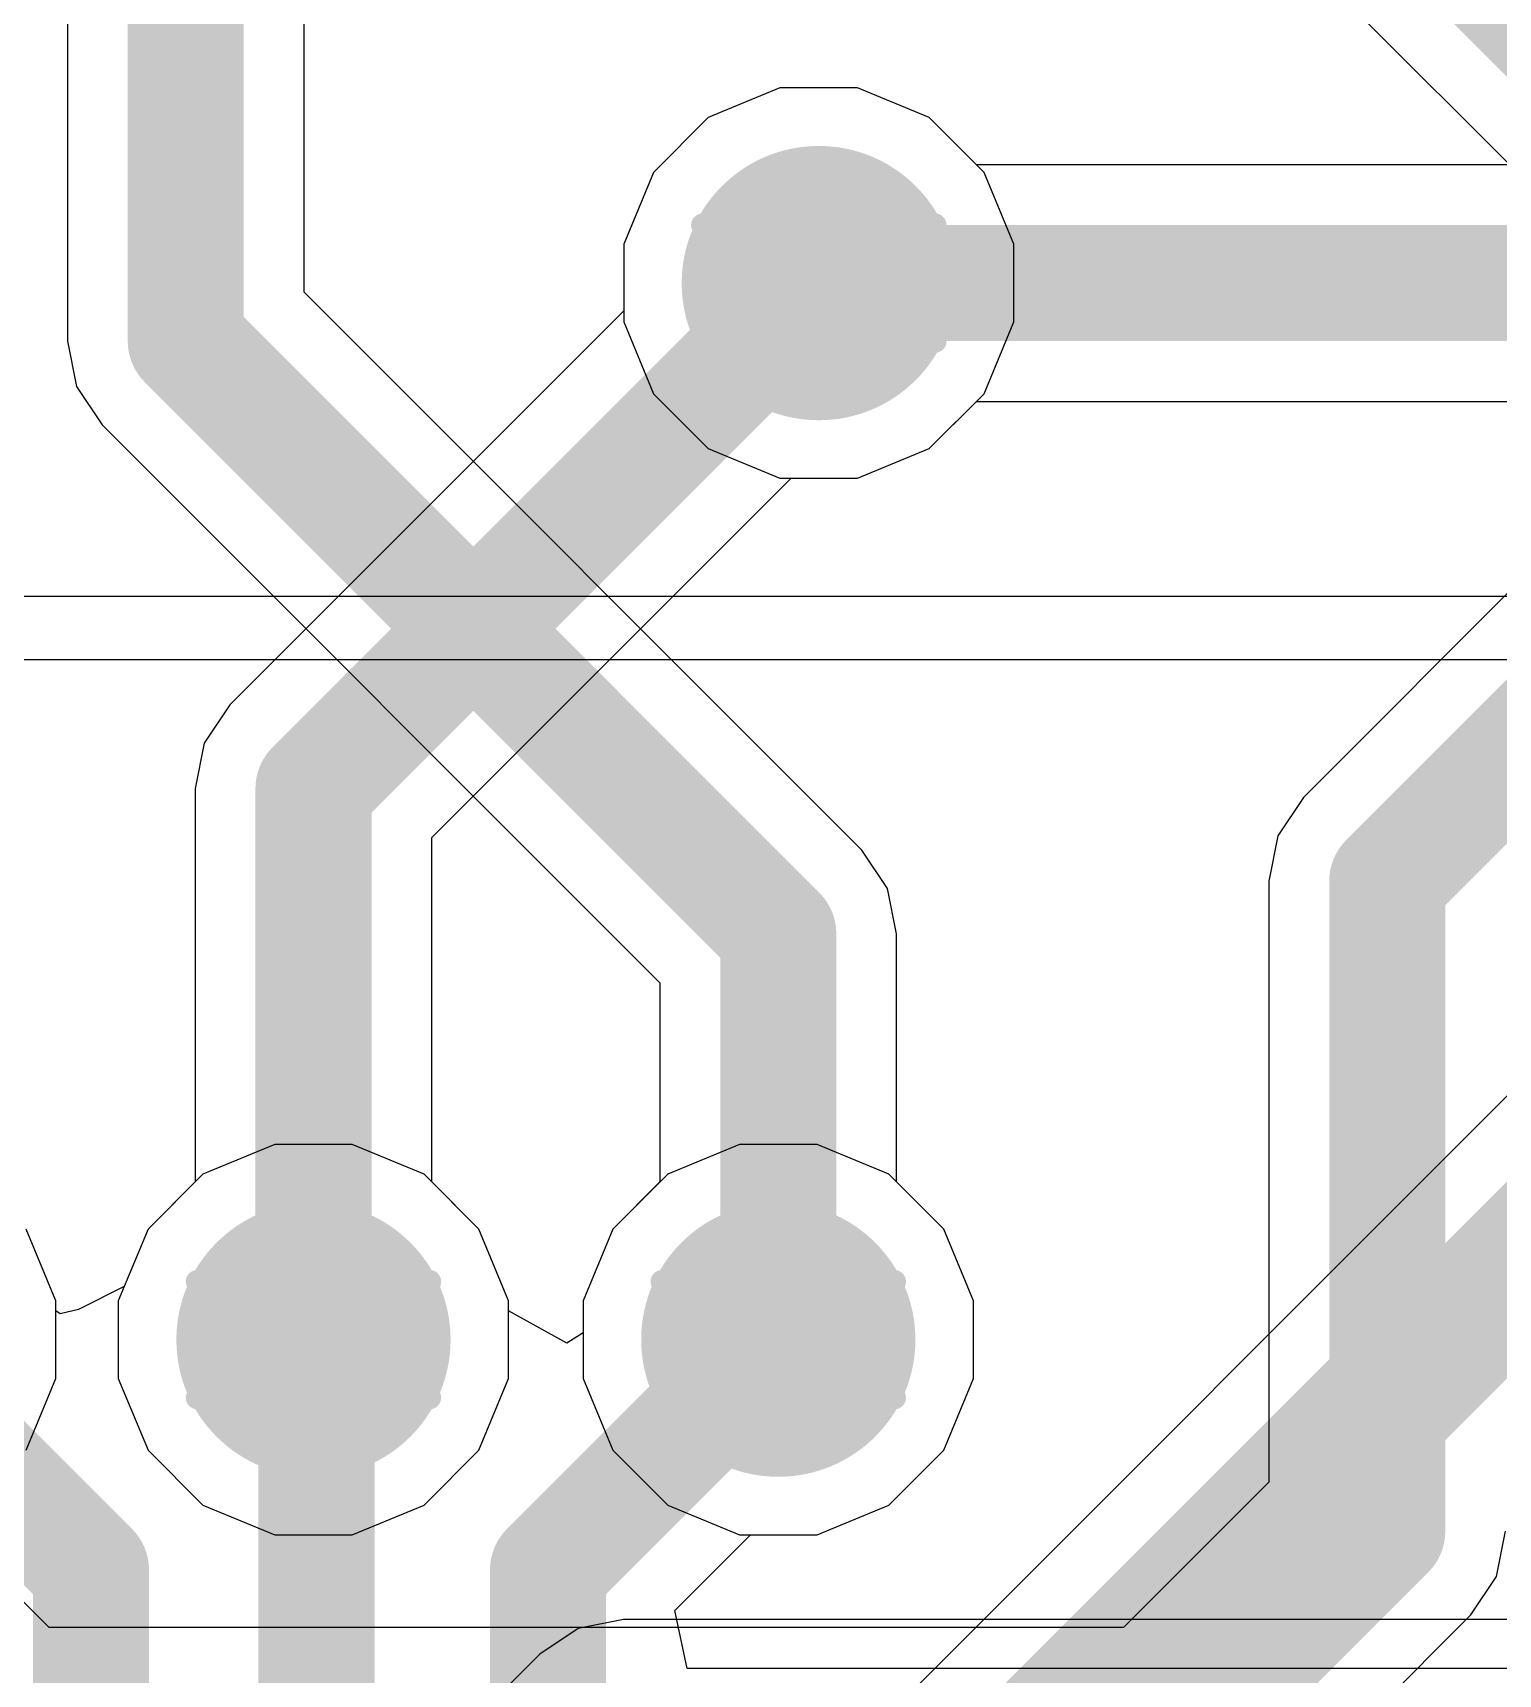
# Model space of a CAD drawing. Header units: inches. Extents: x -4 to 389, y 0 to 108.
# Drawn here: x 15.845 to 19.051, y 33.888 to 37.479 of the extents above; entities that cross this region are included whole.
import ezdxf

# ---------------------------------------------------------------- set-up
doc = ezdxf.new("R2010")
doc.units = ezdxf.units.IN
for name, color, linetype in [('Bottom Layer', 5, 'Continuous'), ('Drill Drawing', 1, 'Continuous'), ('Signal_1', 16, 'Continuous'), ('Signal_2', 76, 'Continuous'), ('Top Layer', 1, 'Continuous'), ('Via Holes', 16, 'Continuous')]:
    doc.layers.add(name, color=color, linetype=linetype)

msp = doc.modelspace()

# ---------------------------------------------------------------- hatches: boundary and pattern name
at = {"layer": 'Bottom Layer'}
h = msp.add_hatch(color=5, dxfattribs=at)
edge = h.paths.add_edge_path()
edge.add_arc((17.5649, 36.9316), 0.3, 0, 360)
h = msp.add_hatch(color=5, dxfattribs=at)
edge = h.paths.add_edge_path()
edge.add_arc((16.4592, 34.6202), 0.3, 0, 360)
h = msp.add_hatch(color=5, dxfattribs=at)
edge = h.paths.add_edge_path()
edge.add_arc((17.4762, 34.6202), 0.3, 0, 360)
at = {"layer": 'Signal_1'}
h = msp.add_hatch(color=16, dxfattribs=at)
edge = h.paths.add_edge_path()
edge.add_arc((17.5649, 36.9316), 0.3, 0, 360)
h = msp.add_hatch(color=16, dxfattribs=at)
edge = h.paths.add_edge_path()
edge.add_arc((16.4592, 34.6202), 0.3, 0, 360)
h = msp.add_hatch(color=16, dxfattribs=at)
edge = h.paths.add_edge_path()
edge.add_arc((17.4762, 34.6202), 0.3, 0, 360)
at = {"layer": 'Signal_2'}
h = msp.add_hatch(color=76, dxfattribs=at)
edge = h.paths.add_edge_path()
edge.add_arc((17.5649, 36.9316), 0.3, 0, 360)
h = msp.add_hatch(color=76, dxfattribs=at)
edge = h.paths.add_edge_path()
edge.add_arc((16.4592, 34.6202), 0.3, 0, 360)
h = msp.add_hatch(color=76, dxfattribs=at)
edge = h.paths.add_edge_path()
edge.add_arc((17.4762, 34.6202), 0.3, 0, 360)
at = {"layer": 'Top Layer'}
h = msp.add_hatch(color=1, dxfattribs=at)
edge = h.paths.add_edge_path()
edge.add_arc((17.5649, 36.9316), 0.3, 0, 360)
h = msp.add_hatch(color=1, dxfattribs=at)
edge = h.paths.add_edge_path()
edge.add_arc((16.4592, 34.6202), 0.3, 0, 360)
h = msp.add_hatch(color=1, dxfattribs=at)
edge = h.paths.add_edge_path()
edge.add_arc((17.4762, 34.6202), 0.3, 0, 360)
at = {"layer": 'Via Holes'}
h = msp.add_hatch(color=7, dxfattribs=at)
edge = h.paths.add_edge_path()
edge.add_arc((17.5649, 36.9316), 0.15, 0, 360)
h = msp.add_hatch(color=7, dxfattribs=at)
edge = h.paths.add_edge_path()
edge.add_arc((16.4592, 34.6202), 0.15, 0, 360)
h = msp.add_hatch(color=7, dxfattribs=at)
edge = h.paths.add_edge_path()
edge.add_arc((17.4762, 34.6202), 0.15, 0, 360)

# ---------------------------------------------------------------- linework, layer by layer
at = {"layer": 'Bottom Layer'}
for p, q in [((15.9208, 45.4914), (15.9208, 36.8046)), ((16.4388, 36.9119), (16.4388, 41.0167)), ((17.4799, 37.3586), (17.323, 37.2936)), ((17.6498, 37.3586), (17.4799, 37.3586)), ((17.8067, 37.2936), (17.6498, 37.3586)), ((17.323, 37.2936), (17.2029, 37.1735)), ((17.9097, 37.1906), (17.8067, 37.2936)), ((17.2029, 37.1735), (17.1379, 37.0165)), ((23.0155, 37.1906), (17.9097, 37.1906)), ((17.1379, 37.0165), (17.1379, 36.8467)), ((17.6593, 35.6913), (16.4388, 36.9119)), ((17.1379, 36.8467), (17.2029, 36.6897)), ((15.9208, 36.8046), (15.9405, 36.7055)), ((15.9405, 36.7055), (15.9967, 36.6215)), ((17.2029, 36.6897), (17.323, 36.5696)), ((17.8067, 36.5696), (17.9097, 36.6726)), ((17.9097, 36.6726), (22.9696, 36.6726)), ((15.9967, 36.6215), (17.2172, 35.4009)), ((17.323, 36.5696), (17.4799, 36.5046)), ((17.6498, 36.5046), (17.8067, 36.5696)), ((17.4799, 36.5046), (17.6498, 36.5046)), ((19.1209, 36.3019), (18.6256, 35.8066)), ((18.6256, 35.8066), (18.5694, 35.7226)), ((18.5694, 35.7226), (18.5497, 35.6235)), ((17.7155, 35.6073), (17.6593, 35.6913)), ((18.5497, 35.6235), (18.5497, 34.3084)), ((17.7352, 35.5082), (17.7155, 35.6073)), ((17.7352, 34.9651), (17.7352, 35.5082)), ((17.2172, 35.4009), (17.2172, 34.9651)), ((16.3743, 35.0472), (16.2173, 34.9822)), ((16.5442, 35.0472), (16.3743, 35.0472)), ((16.7011, 34.9822), (16.5442, 35.0472)), ((16.2173, 34.9822), (16.0972, 34.8621)), ((16.8212, 34.8621), (16.7011, 34.9822)), ((17.2172, 34.9651), (17.1142, 34.8621)), ((17.8382, 34.8621), (17.7352, 34.9651)), ((15.8956, 34.7051), (15.8306, 34.8621)), ((16.0972, 34.8621), (16.0322, 34.7051)), ((16.8862, 34.7051), (16.8212, 34.8621)), ((17.1142, 34.8621), (17.0492, 34.7051)), ((17.9032, 34.7051), (17.8382, 34.8621)), ((15.8956, 34.5353), (15.8956, 34.7051)), ((16.0322, 34.7051), (16.0322, 34.5353)), ((16.8862, 34.5353), (16.8862, 34.7051)), ((17.0492, 34.7051), (17.0492, 34.5353)), ((17.9032, 34.5353), (17.9032, 34.7051)), ((15.8306, 34.3783), (15.8956, 34.5353)), ((16.0322, 34.5353), (16.0972, 34.3783)), ((16.8212, 34.3783), (16.8862, 34.5353)), ((17.0492, 34.5353), (17.1142, 34.3783)), ((17.8382, 34.3783), (17.9032, 34.5353)), ((16.0972, 34.3783), (16.2173, 34.2582)), ((16.7011, 34.2582), (16.8212, 34.3783)), ((17.1142, 34.3783), (17.2343, 34.2582)), ((17.7181, 34.2582), (17.8382, 34.3783)), ((18.5497, 34.3084), (18.2315, 33.9902)), ((16.2173, 34.2582), (16.3743, 34.1932)), ((16.5442, 34.1932), (16.7011, 34.2582)), ((17.2343, 34.2582), (17.3913, 34.1932)), ((17.5612, 34.1932), (17.7181, 34.2582)), ((16.3743, 34.1932), (16.5442, 34.1932)), ((17.3913, 34.1932), (17.5612, 34.1932)), ((19.048, 34.102), (19.0677, 34.2011)), ((15.8807, 33.9902), (15.7276, 34.1433)), ((18.9918, 34.018), (19.048, 34.102)), ((18.5219, 33.5481), (18.9918, 34.018)), ((18.2315, 33.9902), (15.8807, 33.9902))]:
    msp.add_line(p, q, dxfattribs=at)
for points in [[(16.1798, 36.8046, 0.254, 0.254, 0), (16.1798, 45.4914, 0.254, 0.254, 0)], [(17.5649, 36.9316, 0.254, 0.254, 0), (23.1228, 36.9316, 0.254, 0.254, 0)], [(16.1798, 36.8046, 0.254, 0.254, 0), (17.4762, 35.5082, 0.254, 0.254, 0)], [(18.8087, 35.6235, 0.254, 0.254, 0), (19.304, 36.1188, 0.254, 0.254, 0)], [(18.8087, 34.2011, 0.254, 0.254, 0), (18.8087, 35.6235, 0.254, 0.254, 0)], [(17.4762, 34.6202, 0.254, 0.254, 0), (17.4762, 35.5082, 0.254, 0.254, 0)], [(18.3388, 33.7312, 0.254, 0.254, 0), (18.8087, 34.2011, 0.254, 0.254, 0)], [(15.4686, 34.036, 0.254, 0.254, 0), (15.7734, 33.7312, 0.254, 0.254, 0)]]:
    msp.add_lwpolyline(points, format="xyseb", dxfattribs=at)
for points in [[(17.5014, 36.9316, 0.127, 0.127, 1), (17.6284, 36.9316, 0.127, 0.127, 1)], [(16.1163, 36.8046, 0.127, 0.127, 1), (16.2433, 36.8046, 0.127, 0.127, 1)], [(16.1163, 36.8046, 0.127, 0.127, 1), (16.2433, 36.8046, 0.127, 0.127, 1)], [(18.7452, 35.6235, 0.127, 0.127, 1), (18.8722, 35.6235, 0.127, 0.127, 1)], [(18.7452, 35.6235, 0.127, 0.127, 1), (18.8722, 35.6235, 0.127, 0.127, 1)], [(17.4127, 35.5082, 0.127, 0.127, 1), (17.5397, 35.5082, 0.127, 0.127, 1)], [(17.4127, 35.5082, 0.127, 0.127, 1), (17.5397, 35.5082, 0.127, 0.127, 1)], [(17.4127, 34.6202, 0.127, 0.127, 1), (17.5397, 34.6202, 0.127, 0.127, 1)], [(18.7452, 34.2011, 0.127, 0.127, 1), (18.8722, 34.2011, 0.127, 0.127, 1)], [(18.7452, 34.2011, 0.127, 0.127, 1), (18.8722, 34.2011, 0.127, 0.127, 1)]]:
    msp.add_lwpolyline(points, format="xyseb", close=True, dxfattribs=at)
at = {"layer": 'Drill Drawing'}
for points in [[(17.4379, 37.0586, 0.0508, 0.0508, 0), (17.5649, 37.1856, 0.0508, 0.0508, 0)], [(17.5649, 37.1856, 0.0508, 0.0508, 0), (17.6919, 37.0586, 0.0508, 0.0508, 0)], [(17.3109, 37.0586, 0.0508, 0.0508, 0), (17.4379, 36.9316, 0.0508, 0.0508, 0)], [(17.3109, 37.0586, 0.0508, 0.0508, 0), (17.4379, 37.0586, 0.0508, 0.0508, 0)], [(17.6919, 37.0586, 0.0508, 0.0508, 0), (17.8189, 37.0586, 0.0508, 0.0508, 0)], [(17.6919, 36.9316, 0.0508, 0.0508, 0), (17.8189, 37.0586, 0.0508, 0.0508, 0)], [(17.3109, 36.8046, 0.0508, 0.0508, 0), (17.4379, 36.9316, 0.0508, 0.0508, 0)], [(17.6919, 36.9316, 0.0508, 0.0508, 0), (17.8189, 36.8046, 0.0508, 0.0508, 0)], [(17.3109, 36.8046, 0.0508, 0.0508, 0), (17.4379, 36.8046, 0.0508, 0.0508, 0)], [(17.4379, 36.8046, 0.0508, 0.0508, 0), (17.5649, 36.6776, 0.0508, 0.0508, 0)], [(17.5649, 36.6776, 0.0508, 0.0508, 0), (17.6919, 36.8046, 0.0508, 0.0508, 0)], [(17.6919, 36.8046, 0.0508, 0.0508, 0), (17.8189, 36.8046, 0.0508, 0.0508, 0)], [(16.3322, 34.7472, 0.0508, 0.0508, 0), (16.4592, 34.8742, 0.0508, 0.0508, 0)], [(16.4592, 34.8742, 0.0508, 0.0508, 0), (16.5862, 34.7472, 0.0508, 0.0508, 0)], [(17.3492, 34.7472, 0.0508, 0.0508, 0), (17.4762, 34.8742, 0.0508, 0.0508, 0)], [(17.4762, 34.8742, 0.0508, 0.0508, 0), (17.6032, 34.7472, 0.0508, 0.0508, 0)], [(16.2052, 34.7472, 0.0508, 0.0508, 0), (16.3322, 34.6202, 0.0508, 0.0508, 0)], [(16.2052, 34.7472, 0.0508, 0.0508, 0), (16.3322, 34.7472, 0.0508, 0.0508, 0)], [(16.5862, 34.7472, 0.0508, 0.0508, 0), (16.7132, 34.7472, 0.0508, 0.0508, 0)], [(16.5862, 34.6202, 0.0508, 0.0508, 0), (16.7132, 34.7472, 0.0508, 0.0508, 0)], [(17.2222, 34.7472, 0.0508, 0.0508, 0), (17.3492, 34.6202, 0.0508, 0.0508, 0)], [(17.2222, 34.7472, 0.0508, 0.0508, 0), (17.3492, 34.7472, 0.0508, 0.0508, 0)], [(17.6032, 34.7472, 0.0508, 0.0508, 0), (17.7302, 34.7472, 0.0508, 0.0508, 0)], [(17.6032, 34.6202, 0.0508, 0.0508, 0), (17.7302, 34.7472, 0.0508, 0.0508, 0)], [(16.2052, 34.4932, 0.0508, 0.0508, 0), (16.3322, 34.6202, 0.0508, 0.0508, 0)], [(16.5862, 34.6202, 0.0508, 0.0508, 0), (16.7132, 34.4932, 0.0508, 0.0508, 0)], [(17.2222, 34.4932, 0.0508, 0.0508, 0), (17.3492, 34.6202, 0.0508, 0.0508, 0)], [(17.6032, 34.6202, 0.0508, 0.0508, 0), (17.7302, 34.4932, 0.0508, 0.0508, 0)], [(16.2052, 34.4932, 0.0508, 0.0508, 0), (16.3322, 34.4932, 0.0508, 0.0508, 0)], [(16.3322, 34.4932, 0.0508, 0.0508, 0), (16.4592, 34.3662, 0.0508, 0.0508, 0)], [(16.4592, 34.3662, 0.0508, 0.0508, 0), (16.5862, 34.4932, 0.0508, 0.0508, 0)], [(16.5862, 34.4932, 0.0508, 0.0508, 0), (16.7132, 34.4932, 0.0508, 0.0508, 0)], [(17.2222, 34.4932, 0.0508, 0.0508, 0), (17.3492, 34.4932, 0.0508, 0.0508, 0)], [(17.3492, 34.4932, 0.0508, 0.0508, 0), (17.4762, 34.3662, 0.0508, 0.0508, 0)], [(17.4762, 34.3662, 0.0508, 0.0508, 0), (17.6032, 34.4932, 0.0508, 0.0508, 0)], [(17.6032, 34.4932, 0.0508, 0.0508, 0), (17.7302, 34.4932, 0.0508, 0.0508, 0)]]:
    msp.add_lwpolyline(points, format="xyseb", dxfattribs=at)
for points in [[(17.5522, 37.1856, 0.0254, 0.0254, 1), (17.5776, 37.1856, 0.0254, 0.0254, 1)], [(17.5522, 37.1856, 0.0254, 0.0254, 1), (17.5776, 37.1856, 0.0254, 0.0254, 1)], [(17.2982, 37.0586, 0.0254, 0.0254, 1), (17.3236, 37.0586, 0.0254, 0.0254, 1)], [(17.2982, 37.0586, 0.0254, 0.0254, 1), (17.3236, 37.0586, 0.0254, 0.0254, 1)], [(17.4252, 37.0586, 0.0254, 0.0254, 1), (17.4506, 37.0586, 0.0254, 0.0254, 1)], [(17.4252, 37.0586, 0.0254, 0.0254, 1), (17.4506, 37.0586, 0.0254, 0.0254, 1)], [(17.6792, 37.0586, 0.0254, 0.0254, 1), (17.7046, 37.0586, 0.0254, 0.0254, 1)], [(17.6792, 37.0586, 0.0254, 0.0254, 1), (17.7046, 37.0586, 0.0254, 0.0254, 1)], [(17.8062, 37.0586, 0.0254, 0.0254, 1), (17.8316, 37.0586, 0.0254, 0.0254, 1)], [(17.8062, 37.0586, 0.0254, 0.0254, 1), (17.8316, 37.0586, 0.0254, 0.0254, 1)], [(17.4252, 36.9316, 0.0254, 0.0254, 1), (17.4506, 36.9316, 0.0254, 0.0254, 1)], [(17.4252, 36.9316, 0.0254, 0.0254, 1), (17.4506, 36.9316, 0.0254, 0.0254, 1)], [(17.6792, 36.9316, 0.0254, 0.0254, 1), (17.7046, 36.9316, 0.0254, 0.0254, 1)], [(17.6792, 36.9316, 0.0254, 0.0254, 1), (17.7046, 36.9316, 0.0254, 0.0254, 1)], [(17.2982, 36.8046, 0.0254, 0.0254, 1), (17.3236, 36.8046, 0.0254, 0.0254, 1)], [(17.2982, 36.8046, 0.0254, 0.0254, 1), (17.3236, 36.8046, 0.0254, 0.0254, 1)], [(17.4252, 36.8046, 0.0254, 0.0254, 1), (17.4506, 36.8046, 0.0254, 0.0254, 1)], [(17.4252, 36.8046, 0.0254, 0.0254, 1), (17.4506, 36.8046, 0.0254, 0.0254, 1)], [(17.6792, 36.8046, 0.0254, 0.0254, 1), (17.7046, 36.8046, 0.0254, 0.0254, 1)], [(17.6792, 36.8046, 0.0254, 0.0254, 1), (17.7046, 36.8046, 0.0254, 0.0254, 1)], [(17.8062, 36.8046, 0.0254, 0.0254, 1), (17.8316, 36.8046, 0.0254, 0.0254, 1)], [(17.8062, 36.8046, 0.0254, 0.0254, 1), (17.8316, 36.8046, 0.0254, 0.0254, 1)], [(17.5522, 36.6776, 0.0254, 0.0254, 1), (17.5776, 36.6776, 0.0254, 0.0254, 1)], [(17.5522, 36.6776, 0.0254, 0.0254, 1), (17.5776, 36.6776, 0.0254, 0.0254, 1)], [(16.4465, 34.8742, 0.0254, 0.0254, 1), (16.4719, 34.8742, 0.0254, 0.0254, 1)], [(16.4465, 34.8742, 0.0254, 0.0254, 1), (16.4719, 34.8742, 0.0254, 0.0254, 1)], [(17.4635, 34.8742, 0.0254, 0.0254, 1), (17.4889, 34.8742, 0.0254, 0.0254, 1)], [(17.4635, 34.8742, 0.0254, 0.0254, 1), (17.4889, 34.8742, 0.0254, 0.0254, 1)], [(16.1925, 34.7472, 0.0254, 0.0254, 1), (16.2179, 34.7472, 0.0254, 0.0254, 1)], [(16.1925, 34.7472, 0.0254, 0.0254, 1), (16.2179, 34.7472, 0.0254, 0.0254, 1)], [(16.3195, 34.7472, 0.0254, 0.0254, 1), (16.3449, 34.7472, 0.0254, 0.0254, 1)], [(16.3195, 34.7472, 0.0254, 0.0254, 1), (16.3449, 34.7472, 0.0254, 0.0254, 1)], [(16.5735, 34.7472, 0.0254, 0.0254, 1), (16.5989, 34.7472, 0.0254, 0.0254, 1)], [(16.5735, 34.7472, 0.0254, 0.0254, 1), (16.5989, 34.7472, 0.0254, 0.0254, 1)], [(16.7005, 34.7472, 0.0254, 0.0254, 1), (16.7259, 34.7472, 0.0254, 0.0254, 1)], [(16.7005, 34.7472, 0.0254, 0.0254, 1), (16.7259, 34.7472, 0.0254, 0.0254, 1)], [(17.2095, 34.7472, 0.0254, 0.0254, 1), (17.2349, 34.7472, 0.0254, 0.0254, 1)], [(17.2095, 34.7472, 0.0254, 0.0254, 1), (17.2349, 34.7472, 0.0254, 0.0254, 1)], [(17.3365, 34.7472, 0.0254, 0.0254, 1), (17.3619, 34.7472, 0.0254, 0.0254, 1)], [(17.3365, 34.7472, 0.0254, 0.0254, 1), (17.3619, 34.7472, 0.0254, 0.0254, 1)], [(17.5905, 34.7472, 0.0254, 0.0254, 1), (17.6159, 34.7472, 0.0254, 0.0254, 1)], [(17.5905, 34.7472, 0.0254, 0.0254, 1), (17.6159, 34.7472, 0.0254, 0.0254, 1)], [(17.7175, 34.7472, 0.0254, 0.0254, 1), (17.7429, 34.7472, 0.0254, 0.0254, 1)], [(17.7175, 34.7472, 0.0254, 0.0254, 1), (17.7429, 34.7472, 0.0254, 0.0254, 1)], [(16.3195, 34.6202, 0.0254, 0.0254, 1), (16.3449, 34.6202, 0.0254, 0.0254, 1)], [(16.3195, 34.6202, 0.0254, 0.0254, 1), (16.3449, 34.6202, 0.0254, 0.0254, 1)], [(16.5735, 34.6202, 0.0254, 0.0254, 1), (16.5989, 34.6202, 0.0254, 0.0254, 1)], [(16.5735, 34.6202, 0.0254, 0.0254, 1), (16.5989, 34.6202, 0.0254, 0.0254, 1)], [(17.3365, 34.6202, 0.0254, 0.0254, 1), (17.3619, 34.6202, 0.0254, 0.0254, 1)], [(17.3365, 34.6202, 0.0254, 0.0254, 1), (17.3619, 34.6202, 0.0254, 0.0254, 1)], [(17.5905, 34.6202, 0.0254, 0.0254, 1), (17.6159, 34.6202, 0.0254, 0.0254, 1)], [(17.5905, 34.6202, 0.0254, 0.0254, 1), (17.6159, 34.6202, 0.0254, 0.0254, 1)], [(16.1925, 34.4932, 0.0254, 0.0254, 1), (16.2179, 34.4932, 0.0254, 0.0254, 1)], [(16.1925, 34.4932, 0.0254, 0.0254, 1), (16.2179, 34.4932, 0.0254, 0.0254, 1)], [(16.3195, 34.4932, 0.0254, 0.0254, 1), (16.3449, 34.4932, 0.0254, 0.0254, 1)], [(16.3195, 34.4932, 0.0254, 0.0254, 1), (16.3449, 34.4932, 0.0254, 0.0254, 1)], [(16.5735, 34.4932, 0.0254, 0.0254, 1), (16.5989, 34.4932, 0.0254, 0.0254, 1)], [(16.5735, 34.4932, 0.0254, 0.0254, 1), (16.5989, 34.4932, 0.0254, 0.0254, 1)], [(16.7005, 34.4932, 0.0254, 0.0254, 1), (16.7259, 34.4932, 0.0254, 0.0254, 1)], [(16.7005, 34.4932, 0.0254, 0.0254, 1), (16.7259, 34.4932, 0.0254, 0.0254, 1)], [(17.2095, 34.4932, 0.0254, 0.0254, 1), (17.2349, 34.4932, 0.0254, 0.0254, 1)], [(17.2095, 34.4932, 0.0254, 0.0254, 1), (17.2349, 34.4932, 0.0254, 0.0254, 1)], [(17.3365, 34.4932, 0.0254, 0.0254, 1), (17.3619, 34.4932, 0.0254, 0.0254, 1)], [(17.3365, 34.4932, 0.0254, 0.0254, 1), (17.3619, 34.4932, 0.0254, 0.0254, 1)], [(17.5905, 34.4932, 0.0254, 0.0254, 1), (17.6159, 34.4932, 0.0254, 0.0254, 1)], [(17.5905, 34.4932, 0.0254, 0.0254, 1), (17.6159, 34.4932, 0.0254, 0.0254, 1)], [(17.7175, 34.4932, 0.0254, 0.0254, 1), (17.7429, 34.4932, 0.0254, 0.0254, 1)], [(17.7175, 34.4932, 0.0254, 0.0254, 1), (17.7429, 34.4932, 0.0254, 0.0254, 1)], [(16.4465, 34.3662, 0.0254, 0.0254, 1), (16.4719, 34.3662, 0.0254, 0.0254, 1)], [(16.4465, 34.3662, 0.0254, 0.0254, 1), (16.4719, 34.3662, 0.0254, 0.0254, 1)], [(17.4635, 34.3662, 0.0254, 0.0254, 1), (17.4889, 34.3662, 0.0254, 0.0254, 1)], [(17.4635, 34.3662, 0.0254, 0.0254, 1), (17.4889, 34.3662, 0.0254, 0.0254, 1)]]:
    msp.add_lwpolyline(points, format="xyseb", close=True, dxfattribs=at)
at = {"layer": 'Signal_1'}
for p, q in [((17.4799, 37.3586), (17.323, 37.2936)), ((17.6498, 37.3586), (17.4799, 37.3586)), ((17.8067, 37.2936), (17.6498, 37.3586)), ((17.323, 37.2936), (17.2029, 37.1735)), ((17.9268, 37.1735), (17.8067, 37.2936)), ((17.2029, 37.1735), (17.1379, 37.0165)), ((17.9919, 37.0165), (17.9268, 37.1735)), ((17.1379, 37.0165), (17.1379, 36.8708)), ((17.9919, 36.8467), (17.9919, 37.0165)), ((17.1379, 36.8708), (16.2761, 36.0091)), ((17.9268, 36.6897), (17.9919, 36.8467)), ((17.8067, 36.5696), (17.9268, 36.6897)), ((17.6498, 36.5046), (17.8067, 36.5696)), ((16.7182, 35.7187), (17.5041, 36.5046)), ((17.5041, 36.5046), (17.6498, 36.5046)), ((16.2761, 36.0091), (16.22, 35.9251)), ((16.22, 35.9251), (16.2002, 35.826)), ((16.2002, 35.826), (16.2002, 34.9651)), ((16.7182, 34.9651), (16.7182, 35.7187)), ((17.3913, 35.0472), (17.2343, 34.9822)), ((17.5612, 35.0472), (17.3913, 35.0472)), ((17.7181, 34.9822), (17.5612, 35.0472)), ((17.2343, 34.9822), (17.1142, 34.8621)), ((17.8382, 34.8621), (17.7181, 34.9822)), ((16.2002, 34.9651), (16.0972, 34.8621)), ((16.8212, 34.8621), (16.7182, 34.9651)), ((15.8956, 34.7051), (15.8306, 34.8621)), ((16.0972, 34.8621), (16.0322, 34.7051)), ((16.8862, 34.7051), (16.8212, 34.8621)), ((17.1142, 34.8621), (17.0492, 34.7051)), ((17.9032, 34.7051), (17.8382, 34.8621)), ((15.8956, 34.5353), (15.8956, 34.7051)), ((16.0322, 34.7051), (16.0322, 34.5353)), ((16.8862, 34.5353), (16.8862, 34.7051)), ((17.0492, 34.7051), (17.0492, 34.5353)), ((17.9032, 34.5353), (17.9032, 34.7051)), ((15.8306, 34.3783), (15.8956, 34.5353)), ((16.0322, 34.5353), (16.0972, 34.3783)), ((16.8212, 34.3783), (16.8862, 34.5353)), ((17.0492, 34.5353), (17.1142, 34.3783)), ((17.8382, 34.3783), (17.9032, 34.5353)), ((16.0972, 34.3783), (16.2173, 34.2582)), ((16.7011, 34.2582), (16.8212, 34.3783)), ((17.1142, 34.3783), (17.2343, 34.2582)), ((17.7181, 34.2582), (17.8382, 34.3783)), ((16.2173, 34.2582), (16.3743, 34.1932)), ((16.5442, 34.1932), (16.7011, 34.2582)), ((17.2343, 34.2582), (17.3913, 34.1932)), ((17.5612, 34.1932), (17.7181, 34.2582)), ((16.3743, 34.1932), (16.5442, 34.1932)), ((17.3913, 34.1932), (17.5612, 34.1932)), ((17.1373, 34.0079), (17.0382, 33.9882)), ((26.2056, 34.0079), (17.1373, 34.0079)), ((17.0382, 33.9882), (16.9542, 33.932)), ((16.9542, 33.932), (15.8184, 32.7963))]:
    msp.add_line(p, q, dxfattribs=at)
for points in [[(16.4592, 35.826, 0.254, 0.254, 0), (17.5649, 36.9316, 0.254, 0.254, 0)], [(16.4592, 34.6202, 0.254, 0.254, 0), (16.4592, 35.826, 0.254, 0.254, 0)]]:
    msp.add_lwpolyline(points, format="xyseb", dxfattribs=at)
for points in [[(17.5014, 36.9316, 0.127, 0.127, 1), (17.6284, 36.9316, 0.127, 0.127, 1)], [(16.3957, 35.826, 0.127, 0.127, 1), (16.5227, 35.826, 0.127, 0.127, 1)], [(16.3957, 35.826, 0.127, 0.127, 1), (16.5227, 35.826, 0.127, 0.127, 1)], [(16.3957, 34.6202, 0.127, 0.127, 1), (16.5227, 34.6202, 0.127, 0.127, 1)]]:
    msp.add_lwpolyline(points, format="xyseb", close=True, dxfattribs=at)
at = {"layer": 'Signal_2'}
for p, q in [((12.5586, 43.7084), (19.1566, 37.1105)), ((17.4799, 37.3586), (17.323, 37.2936)), ((17.6498, 37.3586), (17.4799, 37.3586)), ((17.8067, 37.2936), (17.6498, 37.3586)), ((17.323, 37.2936), (17.2029, 37.1735)), ((17.9268, 37.1735), (17.8067, 37.2936)), ((17.2029, 37.1735), (17.1379, 37.0165)), ((17.9919, 37.0165), (17.9268, 37.1735)), ((17.1379, 37.0165), (17.1379, 36.8467)), ((17.9919, 36.8467), (17.9919, 37.0165)), ((17.1379, 36.8467), (17.2029, 36.6897)), ((17.9268, 36.6897), (17.9919, 36.8467)), ((17.2029, 36.6897), (17.323, 36.5696)), ((17.8067, 36.5696), (17.9268, 36.6897)), ((17.323, 36.5696), (17.4799, 36.5046)), ((17.6498, 36.5046), (17.8067, 36.5696)), ((17.4799, 36.5046), (17.6498, 36.5046)), ((19.7866, 36.2458), (11.7094, 36.2458)), ((11.7094, 36.1083), (19.7866, 36.1083)), ((19.8987, 35.9813), (17.4762, 33.5589)), ((16.3743, 35.0472), (16.2173, 34.9822)), ((16.5442, 35.0472), (16.3743, 35.0472)), ((16.7011, 34.9822), (16.5442, 35.0472)), ((17.3913, 35.0472), (17.2343, 34.9822)), ((17.5612, 35.0472), (17.3913, 35.0472)), ((17.7181, 34.9822), (17.5612, 35.0472)), ((16.2173, 34.9822), (16.0972, 34.8621)), ((16.8212, 34.8621), (16.7011, 34.9822)), ((17.2343, 34.9822), (17.1142, 34.8621)), ((17.8382, 34.8621), (17.7181, 34.9822)), ((15.8956, 34.7051), (15.8306, 34.8621)), ((16.0972, 34.8621), (16.0322, 34.7051)), ((16.8862, 34.7051), (16.8212, 34.8621)), ((17.1142, 34.8621), (17.0492, 34.7051)), ((17.9032, 34.7051), (17.8382, 34.8621)), ((15.8956, 34.5353), (15.8956, 34.7051)), ((16.0322, 34.7051), (16.0322, 34.5353)), ((16.8862, 34.5353), (16.8862, 34.7051)), ((17.0492, 34.7051), (17.0492, 34.5353)), ((17.9032, 34.5353), (17.9032, 34.7051)), ((15.8306, 34.3783), (15.8956, 34.5353)), ((16.0322, 34.5353), (16.0972, 34.3783)), ((16.8212, 34.3783), (16.8862, 34.5353)), ((17.0492, 34.5353), (17.1142, 34.3783)), ((17.8382, 34.3783), (17.9032, 34.5353)), ((16.0972, 34.3783), (16.2173, 34.2582)), ((16.7011, 34.2582), (16.8212, 34.3783)), ((17.1142, 34.3783), (17.2343, 34.2582)), ((17.7181, 34.2582), (17.8382, 34.3783)), ((16.2173, 34.2582), (16.3743, 34.1932)), ((16.5442, 34.1932), (16.7011, 34.2582)), ((17.2343, 34.2582), (17.3913, 34.1932)), ((17.5612, 34.1932), (17.7181, 34.2582)), ((16.3743, 34.1932), (16.5442, 34.1932)), ((17.3913, 34.1932), (17.5612, 34.1932))]:
    msp.add_line(p, q, dxfattribs=at)
for points in [[(12.6659, 43.9674, 0.254, 0.254, 0), (19.3397, 37.2936, 0.254, 0.254, 0)], [(17.5942, 33.274, 0.3048, 0.3048, 0), (20.185, 35.8648, 0.3048, 0.3048, 0)]]:
    msp.add_lwpolyline(points, format="xyseb", dxfattribs=at)
at = {"layer": 'Top Layer'}
for p, q in [((17.4799, 37.3586), (17.323, 37.2936)), ((17.6498, 37.3586), (17.4799, 37.3586)), ((17.8067, 37.2936), (17.6498, 37.3586)), ((17.323, 37.2936), (17.2029, 37.1735)), ((17.9268, 37.1735), (17.8067, 37.2936)), ((17.2029, 37.1735), (17.1379, 37.0165)), ((17.9919, 37.0165), (17.9268, 37.1735)), ((17.1379, 37.0165), (17.1379, 36.8467)), ((17.9919, 36.8467), (17.9919, 37.0165)), ((17.1379, 36.8467), (17.2029, 36.6897)), ((17.9268, 36.6897), (17.9919, 36.8467)), ((17.2029, 36.6897), (17.323, 36.5696)), ((17.8067, 36.5696), (17.9268, 36.6897)), ((17.323, 36.5696), (17.4799, 36.5046)), ((17.6498, 36.5046), (17.8067, 36.5696)), ((17.4799, 36.5046), (17.6498, 36.5046)), ((16.3743, 35.0472), (16.2173, 34.9822)), ((16.5442, 35.0472), (16.3743, 35.0472)), ((16.7011, 34.9822), (16.5442, 35.0472)), ((17.3913, 35.0472), (17.2343, 34.9822)), ((17.5612, 35.0472), (17.3913, 35.0472)), ((17.7181, 34.9822), (17.5612, 35.0472)), ((16.2173, 34.9822), (16.0972, 34.8621)), ((16.8212, 34.8621), (16.7011, 34.9822)), ((17.2343, 34.9822), (17.1142, 34.8621)), ((17.8382, 34.8621), (17.7181, 34.9822)), ((15.8956, 34.7051), (15.8306, 34.8621)), ((16.0972, 34.8621), (16.0451, 34.7362)), ((16.8862, 34.7051), (16.8212, 34.8621)), ((17.1142, 34.8621), (17.0492, 34.7051)), ((17.9032, 34.7051), (17.8382, 34.8621)), ((16.0451, 34.7362), (15.9453, 34.6858)), ((15.8956, 34.6833), (15.8956, 34.7051)), ((16.8862, 34.6835), (16.8862, 34.7051)), ((17.0492, 34.7051), (17.0492, 34.6351)), ((17.9032, 34.5353), (17.9032, 34.7051)), ((15.9052, 34.6769), (15.8956, 34.6833)), ((15.9453, 34.6858), (15.9052, 34.6769)), ((17.0132, 34.6128), (16.8862, 34.6835)), ((17.0492, 34.6351), (17.0132, 34.6128)), ((17.8382, 34.3783), (17.9032, 34.5353)), ((17.7181, 34.2582), (17.8382, 34.3783)), ((17.5612, 34.1932), (17.7181, 34.2582)), ((17.2501, 34.0278), (17.4155, 34.1932)), ((17.4155, 34.1932), (17.5612, 34.1932)), ((17.2765, 33.9008), (17.2501, 34.0278)), ((19.2134, 33.9008), (17.2765, 33.9008))]:
    msp.add_line(p, q, dxfattribs=at)
for points in [[(15.4686, 34.6202, 0.254, 0.254, 0), (15.9724, 34.1164, 0.254, 0.254, 0)], [(16.4658, 33.0304, 0.254, 0.254, 0), (16.4658, 34.6202, 0.254, 0.254, 0)], [(16.9724, 34.1164, 0.254, 0.254, 0), (17.4762, 34.6202, 0.254, 0.254, 0)], [(15.9724, 33.0238, 0.254, 0.254, 0), (15.9724, 34.1164, 0.254, 0.254, 0)], [(16.9724, 33.0238, 0.254, 0.254, 0), (16.9724, 34.1164, 0.254, 0.254, 0)]]:
    msp.add_lwpolyline(points, format="xyseb", dxfattribs=at)
for points in [[(16.4023, 34.6202, 0.127, 0.127, 1), (16.5293, 34.6202, 0.127, 0.127, 1)], [(17.4127, 34.6202, 0.127, 0.127, 1), (17.5397, 34.6202, 0.127, 0.127, 1)], [(15.9089, 34.1164, 0.127, 0.127, 1), (16.0359, 34.1164, 0.127, 0.127, 1)], [(15.9089, 34.1164, 0.127, 0.127, 1), (16.0359, 34.1164, 0.127, 0.127, 1)], [(16.9089, 34.1164, 0.127, 0.127, 1), (17.0359, 34.1164, 0.127, 0.127, 1)], [(16.9089, 34.1164, 0.127, 0.127, 1), (17.0359, 34.1164, 0.127, 0.127, 1)]]:
    msp.add_lwpolyline(points, format="xyseb", close=True, dxfattribs=at)

doc.saveas('drawing.dxf')
